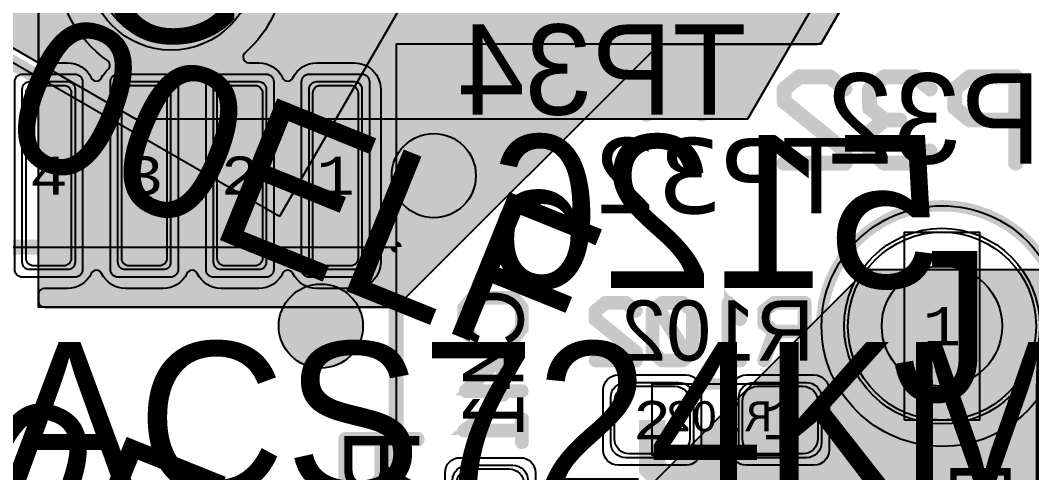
# Model space of a CAD drawing. Extents: x -98 to 119, y -207 to 98.
# Drawn here: x 28.76 to 42.19, y 33.05 to 39.07 of the extents above; entities that cross this region are included whole.
import ezdxf
from ezdxf.enums import TextEntityAlignment as Align

# ---------------------------------------------------------------- set-up
doc = ezdxf.new("R2010")
doc.units = 0
doc.header["$MEASUREMENT"] = 0
for name, color, linetype in [('ASSEMBLY_OUTLINES_BTM', 191, 'CONTINUOUS'), ('ASSEMBLY_OUTLINES_TOP', 102, 'CONTINUOUS'), ('ASSEMBLY_PART_NUMBERS_BTM', 191, 'CONTINUOUS'), ('ASSEMBLY_PART_NUMBERS_TOP', 102, 'CONTINUOUS'), ('ASSEMBLY_REF_DES_BTM', 191, 'CONTINUOUS'), ('BOARD_OUTLINE', 10, 'CONTINUOUS'), ('DRILL_DRAWING', 21, 'CONTINUOUS'), ('GENERATED_SILKSCREEN_BTM', 255, 'CONTINUOUS'), ('GENERATED_SILKSCREEN_TOP', 140, 'CONTINUOUS'), ('MANUFACTURING_OUTLINES', 10, 'CONTINUOUS'), ('PART_HOLES_LAYER_BOTTOM', 30, 'CONTINUOUS'), ('PART_HOLES_LAYER_TOP', 30, 'CONTINUOUS'), ('PART_PADS_LAYER_BOTTOM', 230, 'CONTINUOUS'), ('PART_PADS_LAYER_TOP', 150, 'CONTINUOUS'), ('PART_PADS_SMD_BTM', 230, 'CONTINUOUS'), ('PART_PADS_SMD_TOP', 150, 'CONTINUOUS'), ('PIN_NUMBERS_BTM', 8, 'CONTINUOUS'), ('PIN_NUMBERS_TOP', 8, 'CONTINUOUS'), ('PLACEMENT_OUTLINES_BTM', 222, 'CONTINUOUS'), ('PLACEMENT_OUTLINES_TOP', 130, 'CONTINUOUS'), ('PLANE_DATA_LAYER_BOTTOM', 230, 'CONTINUOUS'), ('PLANE_DATA_LAYER_TOP', 150, 'CONTINUOUS'), ('PLANE_SHAPES_LAYER_BOTTOM', 230, 'CONTINUOUS'), ('PLANE_SHAPES_LAYER_TOP', 150, 'CONTINUOUS'), ('ROUTE_BORDER', 151, 'CONTINUOUS'), ('SILKSCREEN_OUTLINES_BTM', 211, 'CONTINUOUS'), ('SILKSCREEN_OUTLINES_TOP', 150, 'CONTINUOUS'), ('SILKSCREEN_REF_DES_BTM', 211, 'CONTINUOUS'), ('SOLDERMASK_PADS_BTM', 12, 'CONTINUOUS'), ('SOLDERMASK_PADS_TOP', 180, 'CONTINUOUS'), ('SOLDERPASTE_PADS_BTM', 12, 'CONTINUOUS'), ('SOLDERPASTE_PADS_TOP', 180, 'CONTINUOUS'), ('TRACES_LAYER_BOTTOM', 230, 'CONTINUOUS')]:
    doc.layers.add(name, color=color, linetype=linetype)
doc.styles.add('COURIER_NEW', font='COUR.TTF')
doc.styles.add('VERDANA', font='verdana.TTF')
doc.styles.add('VERIBEST_GERBER_0', font='txt')

msp = doc.modelspace()

# ---------------------------------------------------------------- hatches: boundary and pattern name
at = {"layer": 'ASSEMBLY_OUTLINES_TOP'}
h = msp.add_hatch(color=256, dxfattribs=at)
edge = h.paths.add_edge_path()
edge.add_arc((32.75, 35), 0.559017, 0, 360)
at = {"layer": 'GENERATED_SILKSCREEN_TOP'}
h = msp.add_hatch(color=256, dxfattribs=at)
edge = h.paths.add_edge_path()
edge.add_arc((34.25, 37), 0.559017, 0, 360)
at = {"layer": 'PART_HOLES_LAYER_BOTTOM'}
h = msp.add_hatch(color=256, dxfattribs=at)
edge = h.paths.add_edge_path()
edge.add_arc((41, 35), 0.8, 0, 360)
at = {"layer": 'PART_HOLES_LAYER_TOP'}
h = msp.add_hatch(color=256, dxfattribs=at)
edge = h.paths.add_edge_path()
edge.add_arc((41, 35), 0.8, 0, 360)
at = {"layer": 'PLANE_DATA_LAYER_BOTTOM'}
h = msp.add_hatch(color=256, dxfattribs=at)
h.paths.add_polyline_path([(-96.5, 0, -1), (96.5, 0, -1)], flags=0)
h.paths.add_polyline_path([(92.251979, -7.43598, 0.726988162), (92.479659, -3.637852, -0.308609791), (92.431259, -3.566904, -0.009635255), (92.431316, -3.563968, 0.009635011), (92.5, -0.000006), (92.5, 0.000001, 0.053325255), (90.407665, 19.562826, -0.053326925), (90.405941, 19.578942), (90.405941, 19.578943, -0.238217909), (90.436919, 19.640273, 0.661755037), (89.584154, 23.221888, -0.295297583), (89.523137, 23.277841, 0.022401018), (87.08146, 31.194059, -0.086206302), (87.076996, 31.219756), (87.076996, 31.219757, -0.210183909), (87.101696, 31.275919, 0.679382507), (85.774921, 34.749845, -0.301864993), (85.705267, 34.797373, 0.047915829), (77.514669, 50.475005, -0.145307444), (77.502324, 50.516585, -0.123988701), (77.511414, 50.552678, 0.606608991), (75.516892, 53.486368, -0.274238992), (75.44586, 53.517962, 0.021523084), (70.565432, 59.806101, -0.177595235), (70.547363, 59.855368), (70.547363, 59.855369, -0.111833303), (70.5548, 59.888203, 0.661755452), (68.116894, 62.64715, -0.295297373), (68.036725, 62.667806, 0.05833458), (51.722715, 76.687749, -0.249337829), (51.689123, 76.750923), (51.689123, 76.750924, -0.060759886), (51.691357, 76.76924, 0.714966399), (48.509213, 78.818582, -0.314871124), (48.42205, 78.81342, 0.022806677), (41.042088, 82.896302, -0.285136953), (40.999698, 82.964591), (40.999698, 82.964596, -0.004247023), (40.999709, 82.965891, 0.647046608), (37.697353, 84.5176, -0.289754858), (37.616734, 84.505806, 0.052943541), (19.031563, 90.52099, -0.30833592), (18.972104, 90.582877, 0.696982245), (15.284156, 91.27756, -0.308339612), (15.206255, 91.241547, 0.022370691), (6.993138, 92.235275, -0.315204372), (6.925536, 92.290658, 0.715888063), (3.14462, 92.496703, -0.315205261), (3.0714, 92.448994, 0.063468058), (-20.215283, 90.264015, -0.320142253), (-20.296827, 90.298428, 0.72963938), (-23.995319, 89.386755, -0.320144031), (-24.051528, 89.318386, 0.018663537), (-30.645576, 87.275991, -0.309865735), (-30.72878, 87.298418, 0.701170836), (-34.249879, 85.978007, -0.002752694), (-34.249874, 85.977168, -0.30685575), (-34.29782, 85.9064, 0.04916641), (-50.410548, 77.556603, -0.32354836), (-50.499711, 77.561018, 0.739212756), (-53.660594, 75.408706, -0.075169868), (-53.657188, 75.386179), (-53.657188, 75.386178, -0.242479425), (-53.68916, 75.324127, 0.019967737), (-59.527063, 70.80098, -0.298487087), (-59.610009, 70.791065, 0.556724412), (-62.5, 69), (-62.5, 68.999999, 0.082708518), (-62.392031, 68.351756, -0.298487573), (-62.412702, 68.270818, 0.067186589), (-78.279974, 49.27977, -0.277817809), (-78.350169, 49.24438, 0.436350868), (-80.5, 47.25), (-80.5, 47.249999, 0.141466326), (-80.192238, 46.184011, -0.141465884), (-80.180512, 46.143397), (-80.180512, 46.143396, -0.131190735), (-80.190652, 46.105416, 0.019294819), (-83.506407, 39.786053, -0.312206796), (-83.581614, 39.742899, 0.439123468), (-85.75, 37.75, 0.204829615), (-85.131688, 36.303992, -0.204830708), (-85.10813, 36.248899), (-85.10813, 36.248898, -0.100919006), (-85.114214, 36.219062, 0.048097759), (-90.466303, 19.289839, -0.314870423), (-90.530154, 19.230281, 0.714965653), (-91.24073, 15.512631, -0.269378312), (-91.202277, 15.446437), (-91.202277, 15.446436, -0.041929831), (-91.203345, 15.433723, 0.018841331), (-92.106444, 8.523669, -0.32827121), (-92.166453, 8.456161, 0.354028014), (-93.75, 6.5), (-93.75, 6.499999, 0.314708299), (-92.438077, 4.622088, -0.31470689), (-92.388093, 4.55054), (-92.388093, 4.550537, -0.012285748), (-92.388185, 4.546794, 0.012294179), (-92.5, 0.00001), (-92.5, -0.000004, 0.052933393), (-90.438132, -19.421494, -0.329408644), (-90.475468, -19.504015, 0.27173254), (-91.5, -21.25, 0.401597711), (-89.586502, -23.248128, -0.329404507), (-89.516056, -23.305059, 0.021307354), (-87.207653, -30.839509, -0.322177334), (-87.232533, -30.924924, 0.230665932), (-88, -32.499999), (-88, -32.5, 0.431495031), (-85.882787, -34.496562, -0.3221788), (-85.807634, -34.544174, 0.048016175), (-77.643233, -50.277018, -0.303878783), (-77.644537, -50.3618, 0.152518996), (-78, -51.499999), (-78, -51.5, 0.481982915), (-75.552374, -53.449264, -0.303883418), (-75.473145, -53.479475, 0.021991255), (-70.483925, -59.90214, -0.318621499), (-70.47622, -59.989968, 0.725399056), (-67.952631, -62.834176, -0.318624212), (-67.866344, -62.852281, 0.062392529), (-50.265124, -77.650932, -0.254356234), (-50.230332, -77.714899), (-50.230332, -77.7149, -0.034453173), (-50.231054, -77.725364, 0.034451935), (-50.25, -78), (-50.25, -78.000001, 0.603308224), (-47.119729, -79.649997, -0.291362646), (-47.037917, -79.64725, 0.02294124), (-39.54278, -83.621879, -0.290012797), (-39.499155, -83.690765), (-39.499155, -83.690766, -0.007130353), (-39.499186, -83.692939, 0.007132964), (-39.5, -83.749994), (-39.5, -83.75, 0.658082965), (-36.126004, -85.203319, -0.297762979), (-36.043963, -85.188513, 0.049016344), (-18.771876, -90.575199, -0.301861306), (-18.712566, -90.635139, 0.679381768), (-15.056336, -91.31372, -0.301864385), (-14.979467, -91.279054, 0.021749122), (-6.993138, -92.235275, -0.315204372), (-6.925536, -92.290658, 0.715888063), (-3.14462, -92.496703, -0.315205261), (-3.0714, -92.448994, 0.06250827), (19.869968, -90.340657, -0.345566403), (19.954737, -90.381493, 0.794356815), (23.75, -89.500001), (23.75, -89.499973, 0.005086864), (23.749586, -89.459281, -0.345588489), (23.806159, -89.384097, 0.021469451), (31.383958, -87.013201, -0.314446926), (31.468175, -87.035889, 0.700130836), (35, -85.75), (35, -85.749988, 0.009099261), (34.998675, -85.677212, -0.009057228), (34.998625, -85.674452), (34.998625, -85.674439, -0.304472205), (35.045955, -85.60392, 0.047985464), (50.721249, -77.353765, -0.31444166), (50.808431, -77.356288, 0.616218308), (54, -75.75), (54, -75.749999, 0.067758174), (53.927211, -75.215343, -0.067753523), (53.924438, -75.194974), (53.924438, -75.194973, -0.241537288), (53.95619, -75.13308, 0.022365821), (60.452055, -70.01285, -0.313111549), (60.538488, -70.003709, 0.710095351), (63.344013, -67.475653, -0.099717589), (63.33807, -67.446151), (63.33807, -67.44615, -0.206928064), (63.362073, -67.390635, 0.058205552), (77.187807, -50.973449, -0.317486674), (77.269693, -50.94147, 0.722224143), (79.294241, -47.729048, -0.173873661), (79.276877, -47.680625, -0.136094565), (79.287761, -47.641379, 0.020523482), (82.926938, -40.980152, -0.353003204), (83.013777, -40.939997, 0.48811211), (85.5, -39), (85.5, -38.999999, 0.240073604), (84.675602, -37.381988, -0.240072951), (84.644192, -37.320342), (84.644192, -37.320341, -0.104105615), (84.650658, -37.289623, 0.050546739), (90.411157, -19.546683, -0.32146983), (90.476988, -19.487077, 0.38127918), (92.25, -17.5, 0.275143701), (91.203224, -15.741772, -0.275142487), (91.163342, -15.674784), (91.163342, -15.674783, -0.042554947), (91.164442, -15.661882, 0.022235783), (92.195155, -7.50356, -0.319196338)], flags=0)
h = msp.add_hatch(color=256, dxfattribs=at)
h.paths.add_polyline_path([(39.441261, 39.523576), (38.439283, 37.7881, -0.267948954), (38.373292, 37.75), (30.313683, 37.75, -0.131652724), (30.275583, 37.760209), (28.295255, 38.903552, -0.414213562), (28.267364, 39.007643), (29.262308, 40.730937), (32.362398, 46.100451, -0.414213562), (32.466489, 46.128342), (32.592356, 46.055673, -0.267948954), (32.630456, 45.989682), (32.630456, 45.989681, -0.180145381), (32.611897, 45.939842, 0.047447828), (32.513133, 45.800948, -0.000076521), (32.513121, 45.800928), (31.913419, 44.762212, -0.000074887), (31.913408, 44.762192, 0.414303054), (32.242693, 43.532532), (33.281922, 42.932533, 0.414303097), (34.511483, 43.262192, -0.000076521), (34.511495, 43.262212), (35.111197, 44.300928, -0.000074887), (35.111208, 44.300948, 0.047447797), (35.182112, 44.455927, -0.470826207), (35.292195, 44.49692), (38.09028, 42.881445, -0.725086798), (38.060434, 42.739702, 0.382769669), (36.5, 41), (36.5, 40.999999, 0.625098654), (39.328317, 39.621691, -0.824615319)], flags=0)
h.paths.add_polyline_path([(29.262308, 39.76843, -1), (32.262308, 39.76843, -1)], flags=0)
msp.add_hatch(color=256, dxfattribs=at).paths.add_polyline_path([(30.762308, 39.76843), (31.170259, 38.245938)], is_closed=False, flags=0)
at = {"layer": 'PLANE_DATA_LAYER_TOP'}
msp.add_hatch(color=256, dxfattribs=at).paths.add_polyline_path([(40.25, 41.734872, 0.267948954), (40.2119, 41.800863), (39.852301, 42.008477, 0.577350566), (39.738001, 41.942486, 0.136406334), (39.748933, 41.90316, -0.136407092), (40, 41, -1), (36.5, 41, -0.419696106), (38.282693, 42.749694, 0.419698003), (38.360317, 42.825881, 0.267948954), (38.322217, 42.891872), (35.326411, 44.621502, 0.511929997), (35.213657, 44.570785, -0.080697392), (35.111208, 44.300948, 0.000074887), (35.111197, 44.300928), (34.511495, 43.262212, 0.000076521), (34.511483, 43.262192, -0.414303097), (33.281922, 42.932533), (32.242693, 43.532532, -0.267949213), (31.792693, 44.311955, -0.131729904), (31.913408, 44.762192, 0.000074887), (31.913419, 44.762212), (32.513121, 45.800928, 0.000076521), (32.513133, 45.800948, -0.080697331), (32.695594, 46.02459, 0.214551531), (32.72124, 46.081605, 0.267948954), (32.68314, 46.147596), (32.528989, 46.236595, 0.414213562), (32.424898, 46.208704), (29.009987, 40.293903, 0.131652724), (28.999778, 40.255803, 0.019089104), (29, 40.249991), (29, 38.5762, 0.414213562), (29.0762, 38.5), (29.385, 38.5, -0.289578434), (29.701166, 38.30013, 0.632171985), (29.838834, 38.30013, -0.100198267), (29.922114, 38.411274, 0.213865918), (29.947611, 38.468157), (29.947611, 38.468158, 0.247392072), (29.914481, 38.531018, -0.24739423), (29.262308, 39.76843, -1), (32.262308, 39.76843, -0.217795053), (31.74348, 38.633837, 0.217793121), (31.717124, 38.5762, 0.414213562), (31.793324, 38.5), (31.925, 38.5, -0.289578434), (32.241166, 38.30013, 0.632171985), (32.378834, 38.30013, -0.289578434), (32.695, 38.5), (33.195, 38.5, -0.414213562), (33.545, 38.15), (33.545, 35.85, -0.414213562), (33.195, 35.5), (32.695, 35.5, -0.289578434), (32.378834, 35.69987, 0.632171985), (32.241166, 35.69987, -0.289578434), (31.925, 35.5), (31.425, 35.5, -0.289578434), (31.108834, 35.69987, 0.632171985), (30.971166, 35.69987, -0.289578434), (30.655, 35.5), (30.155, 35.5, -0.289578434), (29.838834, 35.69987, 0.632171985), (29.701166, 35.69987, -0.289578434), (29.385, 35.5), (29.0762, 35.5, 0.414213562), (29, 35.4238), (29, 35.3262, 0.414213562), (29.0762, 35.25), (33.718439, 35.25, 0.198913366), (33.772321, 35.272318), (37.249998, 38.749998, -0.207684346), (37.250004, 38.75), (39.344979, 38.75, 0.267948954), (39.41097, 38.7881), (40.239791, 40.223662, 0.131652724), (40.25, 40.261762)], flags=0)
for points in [[(30.762308, 39.76843), (29.494092, 38.832463)], [(30.762308, 39.76843), (32.031292, 38.833504)], [(29.135, 38.125), (29.135, 38.5762)], [(31.9, 38.125), (32.226369, 38.451369)], [(32.72, 38.125), (32.393631, 38.451369)], [(33.17, 38.125), (33.496369, 38.451369)], [(30.18, 38.125), (29.820324, 38.413891)], [(29.135, 35.875), (29.135, 35.4238)], [(30.18, 35.875), (29.853631, 35.548631)], [(30.63, 35.875), (30.956369, 35.548631)], [(31.45, 35.875), (31.123631, 35.548631)], [(31.9, 35.875), (32.226369, 35.548631)], [(32.72, 35.875), (32.393631, 35.548631)], [(33.17, 35.875), (33.496369, 35.548631)], [(41, 35), (42.800514, 35.305213)], [(41, 35), (39.279326, 34.388209)], [(41, 35), (41.460237, 33.232745)]]:
    msp.add_hatch(color=256, dxfattribs=at).paths.add_polyline_path(points, is_closed=False, flags=0)
at = {"layer": 'PLANE_SHAPES_LAYER_BOTTOM'}
h = msp.add_hatch(color=256, dxfattribs=at)
h.paths.add_polyline_path([(-96.5, 0, -1), (96.5, 0, -1)], flags=0)
h.paths.add_polyline_path([(-92.5, 0, -1), (92.5, 0, -1)], flags=0)
msp.add_hatch(color=256, dxfattribs=at).paths.add_polyline_path([(40.557515, 41.456986), (38.417286, 37.75), (30.293266, 37.75), (28.229264, 38.941652), (32.400498, 46.166442)], flags=0)
at = {"layer": 'PLANE_SHAPES_LAYER_TOP'}
h = msp.add_hatch(color=256, dxfattribs=at)
h.paths.add_polyline_path([(-96.31345, 0, -1), (96.81345, 0, -1)], flags=0)
h.paths.add_polyline_path([(-92.25, 0, -1), (92.75, 0, -1)], flags=0)
for points in [[(40.25, 40.241342), (39.388973, 38.75), (33.75, 38.75), (33.75, 35.25), (29, 35.25), (29, 40.25), (28.984639, 40.25), (32.462998, 46.274695), (40.25, 41.778866)], [(33.75, 35.25), (37.25, 38.75), (33.75, 38.75)], [(51.75, 9.5), (35.25, 9.5), (35.25, 31), (40, 35.75), (45.4375, 35.75), (51.75, 30.7)]]:
    msp.add_hatch(color=256, dxfattribs=at).paths.add_polyline_path(points, flags=0)
at = {"layer": 'SILKSCREEN_OUTLINES_TOP'}
h = msp.add_hatch(color=256, dxfattribs=at)
edge = h.paths.add_edge_path()
edge.add_arc((34.25, 37), 0.559017, 0, 360)

# ---------------------------------------------------------------- linework, layer by layer
at = {"layer": 'ASSEMBLY_OUTLINES_BTM', "const_width": 0.2}
msp.add_lwpolyline([(32.198781, 36.456476), (19.901221, 43.556476), (24.801221, 52.043524), (37.098781, 44.943524)], close=True, dxfattribs=at)
at = {"layer": 'ASSEMBLY_OUTLINES_BTM'}
for points in [[(40.5, 33.75), (40.5, 36.25), (41.5, 36.25), (41.5, 33.75)], [(37.15, 33.28), (37.15, 34.23), (38.85, 34.23), (38.85, 33.28)]]:
    msp.add_lwpolyline(points, close=True, dxfattribs=at)
msp.add_circle((41, 35), 1.6, dxfattribs=at)
at = {"layer": 'ASSEMBLY_OUTLINES_TOP', "const_width": 0.2}
msp.add_lwpolyline([(23.25, 28.45), (23.25, 36.05), (33.75, 36.05), (33.75, 28.45)], close=True, dxfattribs=at)
at = {"layer": 'ASSEMBLY_OUTLINES_TOP'}
msp.add_circle((32.75, 35), 0.559017, dxfattribs=at)
at = {"layer": 'BOARD_OUTLINE', "const_width": 0.1}
msp.add_lwpolyline([(-97.5, 0, -1), (97.5, 0, -1)], format="xyb", close=True, dxfattribs=at)
at = {"layer": 'GENERATED_SILKSCREEN_BTM', "const_width": 0.15}
msp.add_lwpolyline([(32.198781, 36.456476), (19.901221, 43.556476), (24.801221, 52.043524), (37.098781, 44.943524)], close=True, dxfattribs=at)
for points in [[(34.1076, 37.8136), (34.1064, 37.804), (34.1004, 37.798), (34.092, 37.7944), (34.0836, 37.7932), (34.0752, 37.7944), (34.068, 37.798), (34.062, 37.804), (34.0596, 37.8136), (34.0596, 38.1772), (34.0032, 38.1772), (33.9948, 38.1796), (33.9876, 38.1844), (33.984, 38.1928), (33.9828, 38.2012), (33.984, 38.2108), (33.9876, 38.2192), (33.9948, 38.2252), (34.0032, 38.2264), (34.0596, 38.2264), (34.0596, 38.932), (34.0608, 38.938), (34.0644, 38.9428), (34.0692, 38.9476), (34.0752, 38.9512), (34.0824, 38.9536), (34.0896, 38.9548), (34.0956, 38.9536), (34.1016, 38.9488), (34.83, 38.2204), (34.8348, 38.2132), (34.8372, 38.206), (34.836, 38.1988), (34.8312, 38.1904), (34.8288, 38.1844), (34.824, 38.1808), (34.8192, 38.1784), (34.8132, 38.1772), (34.1076, 38.1772), (34.1076, 37.8136)], [(34.7532, 38.2264), (34.1076, 38.8696), (34.1076, 38.2264), (34.7532, 38.2264)], [(35.7576, 37.7944), (35.9604, 37.9588), (35.964, 37.9612), (35.9664, 37.9648), (35.9676, 37.9684), (35.9676, 37.972), (35.9664, 37.9804), (35.9616, 37.9888), (35.9556, 37.9948), (35.9484, 37.9996), (35.94, 38.0008), (35.9316, 37.9984), (35.736, 37.8388), (35.3484, 37.8388), (35.1612, 37.99), (35.1612, 38.2132), (35.346, 38.3656), (35.5452, 38.3656), (35.5548, 38.368), (35.5608, 38.3728), (35.5644, 38.3812), (35.5656, 38.3896), (35.5644, 38.398), (35.5608, 38.4052), (35.5548, 38.4112), (35.5452, 38.4136), (35.346, 38.4136), (35.1612, 38.566), (35.1612, 38.7892), (35.3484, 38.9404), (35.736, 38.9404), (35.9316, 38.7808), (35.94, 38.7784), (35.9484, 38.7796), (35.9556, 38.7832), (35.9616, 38.7904), (35.9664, 38.7976), (35.9676, 38.806), (35.9676, 38.8108), (35.9664, 38.8144), (35.964, 38.818), (35.9604, 38.8204), (35.7576, 38.9848), (35.754, 38.986), (35.7504, 38.9872), (35.7492, 38.9884), (35.7444, 38.9896), (35.34, 38.9896), (35.334, 38.9884), (35.3316, 38.9872), (35.3292, 38.986), (35.3244, 38.9848), (35.1216, 38.8204), (35.118, 38.8144), (35.1168, 38.8096), (35.1144, 38.806), (35.1132, 38.8012), (35.1132, 38.554), (35.1144, 38.5504), (35.1168, 38.542), (35.118, 38.536), (35.1216, 38.5336), (35.298, 38.3896), (35.1216, 38.2456), (35.1204, 38.2432), (35.118, 38.2408), (35.1168, 38.2396), (35.1168, 38.2372), (35.1144, 38.2288), (35.1132, 38.2252), (35.1132, 37.978), (35.1144, 37.972), (35.1168, 37.9672), (35.118, 37.9624), (35.1216, 37.9588), (35.3244, 37.7944), (35.3292, 37.792), (35.3304, 37.7908), (35.334, 37.7908), (35.3352, 37.7896), (35.3364, 37.7896), (35.34, 37.7896), (35.7444, 37.7896), (35.7492, 37.7908), (35.754, 37.792), (35.7576, 37.7944)], [(36.2544, 38.5336), (36.2508, 38.536), (36.2496, 38.542), (36.2472, 38.548), (36.246, 38.554), (36.246, 38.8012), (36.2472, 38.8072), (36.2496, 38.8108), (36.2496, 38.8144), (36.2508, 38.8156), (36.2532, 38.8168), (36.2544, 38.8192), (36.4584, 38.9848), (36.4644, 38.9872), (36.4692, 38.9884), (36.474, 38.9896), (37.0788, 38.9896), (37.0896, 38.9872), (37.0968, 38.9812), (37.1028, 38.974), (37.1052, 38.9656), (37.1052, 37.8136), (37.1028, 37.804), (37.0968, 37.798), (37.0896, 37.7944), (37.0812, 37.7932), (37.0716, 37.7944), (37.0632, 37.798), (37.0572, 37.804), (37.0548, 37.8136), (37.0548, 38.3656), (36.474, 38.3656), (36.4656, 38.3668), (36.4632, 38.368), (36.4608, 38.368), (36.4584, 38.3692), (36.2544, 38.5336)], [(37.0548, 38.9404), (36.4812, 38.9404), (36.294, 38.7892), (36.294, 38.566), (36.4812, 38.4136), (37.0548, 38.4136), (37.0548, 38.9404)], [(37.8336, 37.8136), (37.8324, 37.8052), (37.8264, 37.798), (37.818, 37.7944), (37.8096, 37.7932), (37.8024, 37.7944), (37.794, 37.798), (37.788, 37.8052), (37.7856, 37.8136), (37.7856, 38.9404), (37.4052, 38.9404), (37.3968, 38.9428), (37.3896, 38.9476), (37.386, 38.956), (37.3848, 38.9644), (37.386, 38.974), (37.3896, 38.9824), (37.3968, 38.9884), (37.4052, 38.9896), (38.2152, 38.9896), (38.2236, 38.9884), (38.2308, 38.9824), (38.2344, 38.974), (38.2356, 38.9644), (38.2344, 38.956), (38.2308, 38.9476), (38.2236, 38.9428), (38.2152, 38.9404), (37.8336, 38.9404), (37.8336, 37.8136)], [(39.0892, 38.3348), (38.8876, 38.1704), (38.884, 38.1644), (38.8828, 38.1596), (38.8804, 38.156), (38.8792, 38.1512), (38.8792, 37.9868), (38.8804, 37.982), (38.8828, 37.9748), (38.884, 37.9688), (38.8876, 37.9664), (39.6868, 37.3172), (39.6868, 37.1888), (38.9032, 37.1888), (38.8948, 37.1864), (38.8876, 37.1816), (38.884, 37.1732), (38.8828, 37.1636), (38.884, 37.1552), (38.8876, 37.1468), (38.8948, 37.142), (38.9032, 37.1396), (39.712, 37.1396), (39.7216, 37.142), (39.7276, 37.148), (39.7336, 37.154), (39.736, 37.1636), (39.736, 37.328), (39.7348, 37.3316), (39.7324, 37.34), (39.73, 37.3436), (39.7288, 37.346), (39.7252, 37.3484), (38.9272, 37.9988), (38.9272, 38.1392), (39.1144, 38.2904), (39.502, 38.2904), (39.6976, 38.1308), (39.706, 38.1284), (39.7144, 38.1296), (39.7216, 38.1332), (39.7276, 38.1404), (39.7312, 38.1476), (39.7324, 38.156), (39.7312, 38.1644), (39.7288, 38.168), (39.7252, 38.1704), (39.5236, 38.3348), (39.5188, 38.336), (39.5164, 38.3372), (39.514, 38.3384), (39.5092, 38.3396), (39.1048, 38.3396), (39.1, 38.3384), (39.0976, 38.3372), (39.094, 38.336), (39.0892, 38.3348)], [(40.6576, 37.1444), (40.8604, 37.3088), (40.864, 37.3112), (40.8664, 37.3148), (40.8676, 37.3184), (40.8676, 37.322), (40.8664, 37.3304), (40.8616, 37.3388), (40.8556, 37.3448), (40.8484, 37.3496), (40.84, 37.3508), (40.8316, 37.3484), (40.636, 37.1888), (40.2484, 37.1888), (40.0612, 37.34), (40.0612, 37.5632), (40.246, 37.7156), (40.4452, 37.7156), (40.4548, 37.718), (40.4608, 37.7228), (40.4644, 37.7312), (40.4656, 37.7396), (40.4644, 37.748), (40.4608, 37.7552), (40.4548, 37.7612), (40.4452, 37.7636), (40.246, 37.7636), (40.0612, 37.916), (40.0612, 38.1392), (40.2484, 38.2904), (40.636, 38.2904), (40.8316, 38.1308), (40.84, 38.1284), (40.8484, 38.1296), (40.8556, 38.1332), (40.8616, 38.1404), (40.8664, 38.1476), (40.8676, 38.156), (40.8676, 38.1608), (40.8664, 38.1644), (40.864, 38.168), (40.8604, 38.1704), (40.6576, 38.3348), (40.654, 38.336), (40.6504, 38.3372), (40.6492, 38.3384), (40.6444, 38.3396), (40.24, 38.3396), (40.234, 38.3384), (40.2316, 38.3372), (40.2292, 38.336), (40.2244, 38.3348), (40.0216, 38.1704), (40.018, 38.1644), (40.0168, 38.1596), (40.0144, 38.156), (40.0132, 38.1512), (40.0132, 37.904), (40.0144, 37.9004), (40.0168, 37.892), (40.018, 37.886), (40.0216, 37.8836), (40.198, 37.7396), (40.0216, 37.5956), (40.0204, 37.5932), (40.018, 37.5908), (40.0168, 37.5896), (40.0168, 37.5872), (40.0144, 37.5788), (40.0132, 37.5752), (40.0132, 37.328), (40.0144, 37.322), (40.0168, 37.3172), (40.018, 37.3124), (40.0216, 37.3088), (40.2244, 37.1444), (40.2292, 37.142), (40.2304, 37.1408), (40.234, 37.1408), (40.2352, 37.1396), (40.2364, 37.1396), (40.24, 37.1396), (40.6444, 37.1396), (40.6492, 37.1408), (40.654, 37.142), (40.6576, 37.1444)], [(41.1544, 37.8836), (41.1508, 37.886), (41.1496, 37.892), (41.1472, 37.898), (41.146, 37.904), (41.146, 38.1512), (41.1472, 38.1572), (41.1496, 38.1608), (41.1496, 38.1644), (41.1508, 38.1656), (41.1532, 38.1668), (41.1544, 38.1692), (41.3584, 38.3348), (41.3644, 38.3372), (41.3692, 38.3384), (41.374, 38.3396), (41.9788, 38.3396), (41.9896, 38.3372), (41.9968, 38.3312), (42.0028, 38.324), (42.0052, 38.3156), (42.0052, 37.1636), (42.0028, 37.154), (41.9968, 37.148), (41.9896, 37.1444), (41.9812, 37.1432), (41.9716, 37.1444), (41.9632, 37.148), (41.9572, 37.154), (41.9548, 37.1636), (41.9548, 37.7156), (41.374, 37.7156), (41.3656, 37.7168), (41.3632, 37.718), (41.3608, 37.718), (41.3584, 37.7192), (41.1544, 37.8836)], [(41.9548, 38.2904), (41.3812, 38.2904), (41.194, 38.1392), (41.194, 37.916), (41.3812, 37.7636), (41.9548, 37.7636), (41.9548, 38.2904)], [(38.3212, 34.5592), (38.3276, 34.5576), (38.3316, 34.5544), (38.3332, 34.5488), (38.334, 34.5424), (38.3332, 34.5368), (38.3316, 34.5312), (38.3276, 34.5272), (38.3212, 34.5264), (38.0092, 34.5264), (38.0036, 34.5272), (37.9988, 34.5312), (37.9964, 34.5368), (37.9956, 34.5424), (37.9964, 34.5488), (37.9988, 34.5544), (38.0036, 34.5576), (38.0092, 34.5592), (38.15, 34.5592), (38.15, 35.3104), (38.1508, 35.316), (38.1532, 35.32), (38.1572, 35.3224), (38.1628, 35.3232), (38.1668, 35.324), (38.1708, 35.324), (38.174, 35.3224), (38.1772, 35.3192), (38.3332, 35.1), (38.3348, 35.0968), (38.3356, 35.0944), (38.3356, 35.0888), (38.3332, 35.084), (38.3292, 35.08), (38.3244, 35.0768), (38.3188, 35.0752), (38.3156, 35.0752), (38.3132, 35.076), (38.3092, 35.0808), (38.1812, 35.26), (38.1812, 34.5592), (38.3212, 34.5592)], [(35.4336, 35.2504), (35.324, 35.3848), (35.3216, 35.3888), (35.3184, 35.3896), (35.3152, 35.3912), (35.3112, 35.392), (34.7624, 35.392), (34.7584, 35.3912), (34.7552, 35.3896), (34.7536, 35.388), (34.752, 35.3872), (34.7496, 35.3848), (34.64, 35.2504), (34.6392, 35.248), (34.6384, 35.2456), (34.6376, 35.2448), (34.6368, 35.2416), (34.6368, 34.972), (34.6376, 34.968), (34.6384, 34.9664), (34.6392, 34.964), (34.64, 34.9616), (34.7496, 34.8264), (34.7536, 34.8232), (34.76, 34.8216), (34.764, 34.8224), (34.7688, 34.824), (34.772, 34.8264), (34.7752, 34.8304), (34.7776, 34.8344), (34.7784, 34.8384), (34.7784, 34.8424), (34.776, 34.8456), (34.6696, 34.9776), (34.6696, 35.236), (34.7704, 35.3592), (35.3032, 35.3592), (35.404, 35.236), (35.404, 34.9776), (35.2976, 34.8456), (35.296, 34.8424), (35.2952, 34.8384), (35.296, 34.8344), (35.2984, 34.8304), (35.3016, 34.8264), (35.3056, 34.824), (35.3096, 34.8224), (35.3152, 34.8216), (35.32, 34.8232), (35.324, 34.8264), (35.4336, 34.9616), (35.4352, 34.9648), (35.436, 34.9656), (35.436, 34.968), (35.4368, 34.9688), (35.4368, 34.9696), (35.4368, 34.972), (35.4368, 35.2416), (35.436, 35.2448), (35.4352, 35.248), (35.4336, 35.2504)], [(36.5212, 35.3232), (36.3868, 35.2136), (36.3844, 35.2096), (36.3836, 35.2064), (36.382, 35.204), (36.3812, 35.2008), (36.3812, 35.0912), (36.382, 35.088), (36.3836, 35.0832), (36.3844, 35.0792), (36.3868, 35.0776), (36.9196, 34.6448), (36.9196, 34.5592), (36.3972, 34.5592), (36.3916, 34.5576), (36.3868, 34.5544), (36.3844, 34.5488), (36.3836, 34.5424), (36.3844, 34.5368), (36.3868, 34.5312), (36.3916, 34.528), (36.3972, 34.5264), (36.9364, 34.5264), (36.9428, 34.528), (36.9468, 34.532), (36.9508, 34.536), (36.9524, 34.5424), (36.9524, 34.652), (36.9516, 34.6544), (36.95, 34.66), (36.9484, 34.6624), (36.9476, 34.664), (36.9452, 34.6656), (36.4132, 35.0992), (36.4132, 35.1928), (36.538, 35.2936), (36.7964, 35.2936), (36.9268, 35.1872), (36.9324, 35.1856), (36.938, 35.1864), (36.9428, 35.1888), (36.9468, 35.1936), (36.9492, 35.1984), (36.95, 35.204), (36.9492, 35.2096), (36.9476, 35.212), (36.9452, 35.2136), (36.8108, 35.3232), (36.8076, 35.324), (36.806, 35.3248), (36.8044, 35.3256), (36.8012, 35.3264), (36.5316, 35.3264), (36.5284, 35.3256), (36.5268, 35.3248), (36.5244, 35.324), (36.5212, 35.3232)], [(37.7012, 35.2136), (37.5668, 35.3232), (37.5636, 35.324), (37.562, 35.3248), (37.5604, 35.3256), (37.5572, 35.3264), (37.2876, 35.3264), (37.2844, 35.3256), (37.2828, 35.3248), (37.2804, 35.324), (37.2772, 35.3232), (37.1428, 35.2136), (37.1404, 35.2096), (37.1396, 35.2064), (37.138, 35.204), (37.1372, 35.2008), (37.1372, 34.652), (37.138, 34.6496), (37.1396, 34.644), (37.1404, 34.6424), (37.1428, 34.6392), (37.2772, 34.5296), (37.2804, 34.5288), (37.2828, 34.528), (37.2836, 34.5272), (37.2852, 34.5264), (37.2876, 34.5264), (37.5572, 34.5264), (37.5604, 34.5272), (37.5636, 34.528), (37.5668, 34.5296), (37.7012, 34.6392), (37.7036, 34.6408), (37.7044, 34.6416), (37.706, 34.644), (37.7076, 34.6496), (37.7084, 34.652), (37.7084, 35.2008), (37.7076, 35.204), (37.706, 35.2064), (37.7052, 35.2096), (37.7012, 35.2136)], [(37.6028, 34.5992), (37.5524, 34.5592), (37.294, 34.5592), (37.1692, 34.66), (37.1692, 35.1928), (37.2164, 35.2304), (37.6028, 34.5992)], [(37.6756, 35.1928), (37.6756, 34.66), (37.6284, 34.62), (37.2412, 35.2512), (37.294, 35.2936), (37.5524, 35.2936), (37.6756, 35.1928)], [(38.626, 35.0224), (38.6236, 35.024), (38.6228, 35.028), (38.6212, 35.032), (38.6204, 35.036), (38.6204, 35.2008), (38.6212, 35.2048), (38.6228, 35.2072), (38.6228, 35.2096), (38.6236, 35.2104), (38.6252, 35.2112), (38.626, 35.2128), (38.762, 35.3232), (38.766, 35.3248), (38.7692, 35.3256), (38.7724, 35.3264), (39.1756, 35.3264), (39.1828, 35.3248), (39.1876, 35.3208), (39.1916, 35.316), (39.1932, 35.3104), (39.1932, 34.5424), (39.1916, 34.536), (39.1876, 34.532), (39.1828, 34.5296), (39.1772, 34.5288), (39.1708, 34.5296), (39.1652, 34.532), (39.1612, 34.536), (39.1596, 34.5424), (39.1596, 34.9104), (38.7836, 34.9104), (38.6524, 34.5376), (38.6492, 34.532), (38.6436, 34.5288), (38.638, 34.528), (38.6324, 34.5296), (38.6276, 34.532), (38.6236, 34.536), (38.622, 34.5416), (38.6228, 34.548), (38.754, 34.9208), (38.626, 35.0224)], [(39.1596, 35.2936), (38.7772, 35.2936), (38.6524, 35.1928), (38.6524, 35.044), (38.7772, 34.9424), (39.1596, 34.9424), (39.1596, 35.2936)], [(35.4208, 34.152), (35.4272, 34.1512), (35.4312, 34.1472), (35.4336, 34.1416), (35.4344, 34.136), (35.4336, 34.1304), (35.4312, 34.1256), (35.4272, 34.1216), (35.4208, 34.12), (35.1784, 34.12), (35.1784, 34.0824), (35.1768, 34.0768), (35.1736, 34.072), (35.168, 34.0696), (35.1624, 34.0688), (35.156, 34.0696), (35.1504, 34.072), (35.1464, 34.0768), (35.1456, 34.0824), (35.1456, 34.12), (34.6752, 34.12), (34.6712, 34.1208), (34.668, 34.1224), (34.6648, 34.1264), (34.6624, 34.1304), (34.6608, 34.1352), (34.66, 34.14), (34.6608, 34.144), (34.664, 34.148), (35.1496, 34.6336), (35.1544, 34.6368), (35.1592, 34.6384), (35.164, 34.6376), (35.1696, 34.6344), (35.1736, 34.6328), (35.176, 34.6296), (35.1776, 34.6264), (35.1784, 34.6224), (35.1784, 34.152), (35.4208, 34.152)], [(35.1456, 34.5824), (34.716, 34.152), (35.1456, 34.152), (35.1456, 34.5824)], [(35.404, 33.7664), (35.4056, 33.7728), (35.4088, 33.776), (35.4144, 33.7784), (35.4208, 33.7792), (35.4264, 33.7784), (35.432, 33.776), (35.436, 33.7728), (35.4368, 33.7664), (35.4368, 33.4544), (35.436, 33.4488), (35.432, 33.444), (35.4264, 33.4416), (35.4208, 33.4408), (35.4144, 33.4416), (35.4088, 33.444), (35.4056, 33.4488), (35.404, 33.4544), (35.404, 33.5952), (34.6528, 33.5952), (34.6472, 33.596), (34.6432, 33.5984), (34.6408, 33.6024), (34.64, 33.608), (34.6392, 33.612), (34.6392, 33.616), (34.6408, 33.6192), (34.644, 33.6224), (34.8632, 33.7784), (34.8688, 33.7808), (34.8744, 33.7808), (34.8792, 33.7784), (34.8832, 33.7744), (34.8864, 33.7696), (34.888, 33.764), (34.888, 33.7608), (34.8864, 33.7584), (34.8848, 33.756), (34.8824, 33.7544), (34.7032, 33.6264), (35.404, 33.6264), (35.404, 33.7664)], [(33.197, 32.807), (33.06, 32.977), (33.058, 32.982), (33.057, 32.985), (33.056, 32.99), (33.056, 33.494), (33.058, 33.503), (33.063, 33.508), (33.069, 33.514), (33.076, 33.516), (34.036, 33.516), (34.044, 33.514), (34.049, 33.509), (34.052, 33.503), (34.053, 33.496), (34.052, 33.488), (34.049, 33.481), (34.044, 33.476), (34.036, 33.474), (33.576, 33.474), (33.576, 33.004), (34.042, 32.84)], [(33.097, 33.474), (33.097, 32.995), (33.223, 32.84), (33.409, 32.84), (33.536, 32.995), (33.536, 33.474), (33.097, 33.474)], [(34.029, 32.803), (33.563, 32.967), (33.436, 32.807)], [(41.1068, 32.6716), (41.1068, 33.0764), (41.1084, 33.082), (41.1124, 33.086), (41.1172, 33.0908), (41.1228, 33.0924), (41.8908, 33.0924), (41.8972, 33.0908), (41.9012, 33.086), (41.906, 33.082), (41.9068, 33.0764), (41.9068, 32.6716)], [(41.1396, 33.0588), (41.1396, 32.6772), (41.2404, 32.5524), (41.7732, 32.5524), (41.874, 32.6772), (41.874, 33.0588), (41.1396, 33.0588)]]:
    msp.add_lwpolyline(points, dxfattribs=at)
msp.add_lwpolyline([(39.4, 35, -1), (42.6, 35, -1)], format="xyb", close=True, dxfattribs=at)
for points in [[(38.292098, 34.230005, 0.000012231), (38.292089, 34.229995), (37.707911, 34.229995, 0.000012231), (37.707902, 34.230005), (38.292098, 34.230005)], [(38.283844, 33.279995), (37.716156, 33.279995, 0.000011642), (37.716164, 33.280005), (38.283836, 33.280005, 0.000011642), (38.283844, 33.279995)]]:
    msp.add_lwpolyline(points, format="xyb", dxfattribs=at)
at = {"layer": 'GENERATED_SILKSCREEN_TOP', "const_width": 0.15}
for points in [[(28.29, 36.049995), (28.29, 36.050005), (28.71, 36.050005), (28.71, 36.049995)], [(29.56, 36.049995), (29.56, 36.050005), (29.98, 36.050005), (29.98, 36.049995)], [(30.83, 36.049995), (30.83, 36.050005), (31.25, 36.050005), (31.25, 36.049995)], [(32.1, 36.049995), (32.1, 36.050005), (32.52, 36.050005), (32.52, 36.049995)]]:
    msp.add_lwpolyline(points, close=True, dxfattribs=at)
msp.add_lwpolyline([(33.750005, 28.45, -0.414213562), (33.75, 28.449995), (33.37, 28.449995), (33.37, 28.450005), (33.749995, 28.450005), (33.749995, 36.049995), (33.37, 36.049995), (33.37, 36.050005), (33.75, 36.050005, -0.414213562), (33.750005, 36.05), (33.750005, 28.45)], format="xyb", dxfattribs=at)
at = {"layer": 'GENERATED_SILKSCREEN_TOP'}
msp.add_circle((34.25, 37), 0.559017, dxfattribs=at)
at = {"layer": 'MANUFACTURING_OUTLINES'}
msp.add_circle((0, 0), 97.575405, dxfattribs=at)
at = {"layer": 'PART_HOLES_LAYER_BOTTOM'}
msp.add_circle((41, 35), 0.8, dxfattribs=at)
at = {"layer": 'PART_HOLES_LAYER_TOP'}
msp.add_circle((41, 35), 0.8, dxfattribs=at)
at = {"layer": 'PART_PADS_LAYER_BOTTOM'}
for centre, radius in [((30.762308, 39.76843), 1), ((41, 35), 1.25)]:
    msp.add_circle(centre, radius, dxfattribs=at)
at = {"layer": 'PART_PADS_LAYER_TOP'}
for centre, radius in [((30.762308, 39.76843), 1), ((41, 35), 1.25)]:
    msp.add_circle(centre, radius, dxfattribs=at)
at = {"layer": 'PART_PADS_SMD_BTM'}
for points in [[(37.7, 33.45, -0.414213562), (37.5, 33.25), (36.8, 33.25, -0.414213562), (36.6, 33.45), (36.6, 34.05, -0.414213562), (36.8, 34.25), (37.5, 34.25, -0.414213562), (37.7, 34.05)], [(39.4, 33.45, -0.414213562), (39.2, 33.25), (38.5, 33.25, -0.414213562), (38.3, 33.45), (38.3, 34.05, -0.414213562), (38.5, 34.25), (39.2, 34.25, -0.414213562), (39.4, 34.05)], [(34.7, 32.05, -0.414213562), (34.5, 32.25), (34.5, 32.95, -0.414213562), (34.7, 33.15), (35.3, 33.15, -0.414213562), (35.5, 32.95), (35.5, 32.25, -0.414213562), (35.3, 32.05)]]:
    msp.add_lwpolyline(points, format="xyb", close=True, dxfattribs=at)
at = {"layer": 'PART_PADS_SMD_TOP'}
for points in [[(29.385, 38.25, -0.414213562), (29.485, 38.15), (29.485, 35.85, -0.414213562), (29.385, 35.75), (28.885, 35.75, -0.414213562), (28.785, 35.85), (28.785, 38.15, -0.414213562), (28.885, 38.25)], [(30.655, 38.25, -0.414213562), (30.755, 38.15), (30.755, 35.85, -0.414213562), (30.655, 35.75), (30.155, 35.75, -0.414213562), (30.055, 35.85), (30.055, 38.15, -0.414213562), (30.155, 38.25)], [(31.925, 38.25, -0.414213562), (32.025, 38.15), (32.025, 35.85, -0.414213562), (31.925, 35.75), (31.425, 35.75, -0.414213562), (31.325, 35.85), (31.325, 38.15, -0.414213562), (31.425, 38.25)], [(33.195, 38.25, -0.414213562), (33.295, 38.15), (33.295, 35.85, -0.414213562), (33.195, 35.75), (32.695, 35.75, -0.414213562), (32.595, 35.85), (32.595, 38.15, -0.414213562), (32.695, 38.25)]]:
    msp.add_lwpolyline(points, format="xyb", close=True, dxfattribs=at)
at = {"layer": 'PLACEMENT_OUTLINES_BTM'}
for points in [[(32.198781, 36.456476), (19.901221, 43.556476), (24.801221, 52.043524), (37.098781, 44.943524)], [(37.15, 33.28), (37.15, 34.23), (38.85, 34.23), (38.85, 33.28)]]:
    msp.add_lwpolyline(points, close=True, dxfattribs=at)
msp.add_circle((41, 35), 1.6, dxfattribs=at)
at = {"layer": 'PLACEMENT_OUTLINES_TOP'}
msp.add_lwpolyline([(23.25, 28.45), (23.25, 36.05), (33.75, 36.05), (33.75, 28.45)], close=True, dxfattribs=at)
at = {"layer": 'PLANE_DATA_LAYER_BOTTOM', "const_width": 0.5}
for points in [[(38.25, 41), (38.769249, 39.249175)], [(30.762308, 39.76843), (31.170259, 38.245938)]]:
    msp.add_lwpolyline(points, dxfattribs=at)
at = {"layer": 'PLANE_DATA_LAYER_TOP'}
for points in [[(29, 40.249991), (29, 38.5762, 0.414213562), (29.0762, 38.5), (29.385, 38.5, -0.289578434), (29.701166, 38.30013, 0.632171985), (29.838834, 38.30013, -0.100198267), (29.922114, 38.411274, 0.213865918), (29.947611, 38.468157), (29.947611, 38.468158, 0.247392072), (29.914481, 38.531018, -0.24739423), (29.262308, 39.76843, -1)], [(32.262308, 39.76843, -0.217795053), (31.74348, 38.633837, 0.217793121), (31.717124, 38.5762, 0.414213562), (31.793324, 38.5), (31.925, 38.5, -0.289578434), (32.241166, 38.30013, 0.632171985), (32.378834, 38.30013, -0.289578434), (32.695, 38.5), (33.195, 38.5, -0.414213562), (33.545, 38.15), (33.545, 35.85, -0.414213562), (33.195, 35.5), (32.695, 35.5, -0.289578434), (32.378834, 35.69987, 0.632171985), (32.241166, 35.69987, -0.289578434), (31.925, 35.5), (31.425, 35.5, -0.289578434), (31.108834, 35.69987, 0.632171985), (30.971166, 35.69987, -0.289578434), (30.655, 35.5), (30.155, 35.5, -0.289578434), (29.838834, 35.69987, 0.632171985), (29.701166, 35.69987, -0.289578434), (29.385, 35.5), (29.0762, 35.5, 0.414213562), (29, 35.4238), (29, 35.3262, 0.414213562), (29.0762, 35.25), (33.718439, 35.25, 0.198913366), (33.772321, 35.272318), (37.249998, 38.749998, -0.207684346), (37.250004, 38.75), (39.344979, 38.75, 0.267948954), (39.41097, 38.7881), (40.239791, 40.223662, 0.131652724)]]:
    msp.add_lwpolyline(points, format="xyb", dxfattribs=at)
for points, const_width in [([(30.762308, 39.76843), (29.494092, 38.832463)], 0.5), ([(30.762308, 39.76843), (32.031292, 38.833504)], 0.5), ([(29.135, 38.125), (29.135, 38.5762)], 0.25), ([(31.9, 38.125), (32.226369, 38.451369)], 0.25), ([(32.72, 38.125), (32.393631, 38.451369)], 0.25), ([(33.17, 38.125), (33.496369, 38.451369)], 0.25), ([(30.18, 38.125), (29.820324, 38.413891)], 0.25), ([(29.135, 35.875), (29.135, 35.4238)], 0.25), ([(30.18, 35.875), (29.853631, 35.548631)], 0.25), ([(30.63, 35.875), (30.956369, 35.548631)], 0.25), ([(31.45, 35.875), (31.123631, 35.548631)], 0.25), ([(31.9, 35.875), (32.226369, 35.548631)], 0.25), ([(32.72, 35.875), (32.393631, 35.548631)], 0.25), ([(33.17, 35.875), (33.496369, 35.548631)], 0.25), ([(41, 35), (42.800514, 35.305213)], 0.5), ([(41, 35), (39.279326, 34.388209)], 0.5), ([(41, 35), (41.460237, 33.232745)], 0.5)]:
    msp.add_lwpolyline(points, dxfattribs=dict(at, const_width=const_width))
at = {"layer": 'PLANE_SHAPES_LAYER_BOTTOM'}
msp.add_lwpolyline([(40.557515, 41.456986), (38.417286, 37.75), (30.293266, 37.75), (28.229264, 38.941652), (32.400498, 46.166442)], close=True, dxfattribs=at)
at = {"layer": 'PLANE_SHAPES_LAYER_TOP'}
for points in [[(40.25, 40.241342), (39.388973, 38.75), (33.75, 38.75), (33.75, 35.25), (29, 35.25), (29, 40.25), (28.984639, 40.25), (32.462998, 46.274695), (40.25, 41.778866)], [(33.75, 35.25), (37.25, 38.75), (33.75, 38.75)], [(51.75, 9.5), (35.25, 9.5), (35.25, 31), (40, 35.75), (45.4375, 35.75), (51.75, 30.7)]]:
    msp.add_lwpolyline(points, close=True, dxfattribs=at)
at = {"layer": 'ROUTE_BORDER'}
msp.add_circle((0, 0), 96.5, dxfattribs=at)
at = {"layer": 'SILKSCREEN_OUTLINES_BTM'}
for points in [[(32.198781, 36.456476), (19.901221, 43.556476), (24.801221, 52.043524), (37.098781, 44.943524)], [(37.15, 33.28), (37.15, 34.23), (38.85, 34.23), (38.85, 33.28)]]:
    msp.add_lwpolyline(points, close=True, dxfattribs=at)
msp.add_circle((41, 35), 1.6, dxfattribs=at)
at = {"layer": 'SILKSCREEN_OUTLINES_TOP'}
msp.add_lwpolyline([(23.25, 28.45), (23.25, 36.05), (33.75, 36.05), (33.75, 28.45)], close=True, dxfattribs=at)
msp.add_circle((34.25, 37), 0.559017, dxfattribs=at)
at = {"layer": 'SOLDERMASK_PADS_BTM'}
for points in [[(37.8, 33.35, -0.414213562), (37.6, 33.15), (36.7, 33.15, -0.414213562), (36.5, 33.35), (36.5, 34.15, -0.414213562), (36.7, 34.35), (37.6, 34.35, -0.414213562), (37.8, 34.15)], [(39.5, 33.35, -0.414213562), (39.3, 33.15), (38.4, 33.15, -0.414213562), (38.2, 33.35), (38.2, 34.15, -0.414213562), (38.4, 34.35), (39.3, 34.35, -0.414213562), (39.5, 34.15)], [(34.6, 31.95, -0.414213562), (34.4, 32.15), (34.4, 33.05, -0.414213562), (34.6, 33.25), (35.4, 33.25, -0.414213562), (35.6, 33.05), (35.6, 32.15, -0.414213562), (35.4, 31.95)]]:
    msp.add_lwpolyline(points, format="xyb", close=True, dxfattribs=at)
for centre, radius in [((30.762308, 39.76843), 1.1), ((41, 35), 1.3)]:
    msp.add_circle(centre, radius, dxfattribs=at)
at = {"layer": 'SOLDERMASK_PADS_TOP'}
for points in [[(29.485, 38.35, -0.414213562), (29.585, 38.25), (29.585, 35.75, -0.414213562), (29.485, 35.65), (28.785, 35.65, -0.414213562), (28.685, 35.75), (28.685, 38.25, -0.414213562), (28.785, 38.35)], [(30.755, 38.35, -0.414213562), (30.855, 38.25), (30.855, 35.75, -0.414213562), (30.755, 35.65), (30.055, 35.65, -0.414213562), (29.955, 35.75), (29.955, 38.25, -0.414213562), (30.055, 38.35)], [(32.025, 38.35, -0.414213562), (32.125, 38.25), (32.125, 35.75, -0.414213562), (32.025, 35.65), (31.325, 35.65, -0.414213562), (31.225, 35.75), (31.225, 38.25, -0.414213562), (31.325, 38.35)], [(33.295, 38.35, -0.414213562), (33.395, 38.25), (33.395, 35.75, -0.414213562), (33.295, 35.65), (32.595, 35.65, -0.414213562), (32.495, 35.75), (32.495, 38.25, -0.414213562), (32.595, 38.35)]]:
    msp.add_lwpolyline(points, format="xyb", close=True, dxfattribs=at)
for centre, radius in [((30.762308, 39.76843), 1.1), ((41, 35), 1.3)]:
    msp.add_circle(centre, radius, dxfattribs=at)
at = {"layer": 'SOLDERPASTE_PADS_BTM'}
for points in [[(37.65, 33.5, -0.414213562), (37.45, 33.3), (36.85, 33.3, -0.414213562), (36.65, 33.5), (36.65, 34, -0.414213562), (36.85, 34.2), (37.45, 34.2, -0.414213562), (37.65, 34)], [(39.35, 33.5, -0.414213562), (39.15, 33.3), (38.55, 33.3, -0.414213562), (38.35, 33.5), (38.35, 34, -0.414213562), (38.55, 34.2), (39.15, 34.2, -0.414213562), (39.35, 34)], [(34.75, 32.1, -0.414213562), (34.55, 32.3), (34.55, 32.9, -0.414213562), (34.75, 33.1), (35.25, 33.1, -0.414213562), (35.45, 32.9), (35.45, 32.3, -0.414213562), (35.25, 32.1)]]:
    msp.add_lwpolyline(points, format="xyb", close=True, dxfattribs=at)
at = {"layer": 'SOLDERPASTE_PADS_TOP'}
for points in [[(29.335, 38.2, -0.414213562), (29.435, 38.1), (29.435, 35.9, -0.414213562), (29.335, 35.8), (28.935, 35.8, -0.414213562), (28.835, 35.9), (28.835, 38.1, -0.414213562), (28.935, 38.2)], [(30.605, 38.2, -0.414213562), (30.705, 38.1), (30.705, 35.9, -0.414213562), (30.605, 35.8), (30.205, 35.8, -0.414213562), (30.105, 35.9), (30.105, 38.1, -0.414213562), (30.205, 38.2)], [(31.875, 38.2, -0.414213562), (31.975, 38.1), (31.975, 35.9, -0.414213562), (31.875, 35.8), (31.475, 35.8, -0.414213562), (31.375, 35.9), (31.375, 38.1, -0.414213562), (31.475, 38.2)], [(33.145, 38.2, -0.414213562), (33.245, 38.1), (33.245, 35.9, -0.414213562), (33.145, 35.8), (32.745, 35.8, -0.414213562), (32.645, 35.9), (32.645, 38.1, -0.414213562), (32.745, 38.2)]]:
    msp.add_lwpolyline(points, format="xyb", close=True, dxfattribs=at)
at = {"layer": 'TRACES_LAYER_BOTTOM', "const_width": 0.35}
for points in [[(37.65, 31.95), (37.65, 32.623826), (37.15, 33.123826), (37.15, 33.75)], [(40.075, 31.95), (40.075, 32.525), (38.85, 33.75)]]:
    msp.add_lwpolyline(points, dxfattribs=at)

# ---------------------------------------------------------------- texts
at = {"layer": 'ASSEMBLY_PART_NUMBERS_BTM', "style": 'VERIBEST_GERBER_0', "text_generation_flag": 2}
msp.add_text('5126', height=2.032, dxfattribs=at).set_placement((41, 37.54), align=Align.TOP_LEFT)
at = {"layer": 'ASSEMBLY_PART_NUMBERS_TOP', "style": 'VERIBEST_GERBER_0'}
for p in [(9.7015, 47.105048), (7.701499, 42.605046)]:
    msp.add_text('CRM2512-FX-R100ELF', height=2.032, rotation=338, dxfattribs=at).set_placement(p, align=Align.TOP_LEFT)
msp.add_text('ACS724KMATR-65AB-T', height=2.032, dxfattribs=at).set_placement((28.5, 34.79), align=Align.TOP_LEFT)
at = {"layer": 'ASSEMBLY_REF_DES_BTM', "style": 'VERDANA', "text_generation_flag": 2}
for s, height, p in [('TP32', 1, (39.75, 37.5)), ('R102', 0.4, (38.75, 34))]:
    msp.add_text(s, height=height, dxfattribs=at).set_placement(p, align=Align.TOP_LEFT)
at = {"layer": 'DRILL_DRAWING', "style": 'VERIBEST_GERBER_0'}
for s, p in [('G', (30.762308, 39.76843)), ('J', (41, 35))]:
    msp.add_text(s, height=2, dxfattribs=at).set_placement(p, align=Align.MIDDLE_CENTER)
at = {"layer": 'PIN_NUMBERS_BTM', "style": 'COURIER_NEW'}
for s, p in [('4', (29.135, 37)), ('3', (30.405, 37)), ('2', (31.675, 37)), ('1', (32.945, 37)), ('1', (41, 35)), ('2', (37.15, 33.75)), ('1', (38.85, 33.75))]:
    msp.add_text(s, height=0.508, dxfattribs=at).set_placement(p, align=Align.MIDDLE_CENTER)
at = {"layer": 'PIN_NUMBERS_TOP', "style": 'COURIER_NEW'}
for s, p in [('4', (29.135, 37)), ('3', (30.405, 37)), ('2', (31.675, 37)), ('1', (32.945, 37)), ('1', (41, 35)), ('2', (37.15, 33.75)), ('1', (38.85, 33.75))]:
    msp.add_text(s, height=0.508, dxfattribs=at).set_placement(p, align=Align.MIDDLE_CENTER)
at = {"layer": 'SILKSCREEN_REF_DES_BTM', "style": 'VERIBEST_GERBER_0', "text_generation_flag": 2}
for s, height, p in [('TP34', 1.2, (38.4, 39.01)), ('TP32', 1.2, (43.3, 38.36)), ('R102', 0.8, (39.3, 35.34))]:
    msp.add_text(s, height=height, dxfattribs=at).set_placement(p, align=Align.TOP_LEFT)
for s, height, p in [('C41', 0.8, (34.64, 35.5)), ('R205', 1, (33.06, 33.65)), ('D24', 0.8, (41.11, 33.2))]:
    msp.add_text(s, height=height, rotation=90, dxfattribs=at).set_placement(p, align=Align.TOP_LEFT)

doc.saveas('drawing.dxf')
